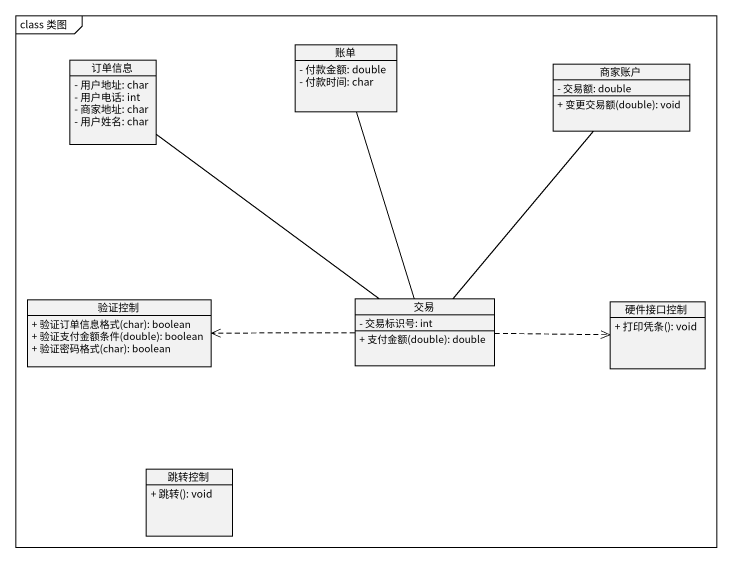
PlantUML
@startuml
mainframe class 类图
hide circle
hide empty members
skinparam classAttributeIconSize 0
class 订单信息 {
  - 用户地址: char
  - 用户电话: int
  - 商家地址: char
  - 用户姓名: char
}
class 账单 {
  - 付款金额: double
  - 付款时间: char
}
class 商家账户 {
  - 交易额: double
  + 变更交易额(double): void
}
class 验证控制 {
  + 验证订单信息格式(char): boolean
  + 验证支付金额条件(double): boolean
  + 验证密码格式(char): boolean
}
class 交易 {
  - 交易标识号: int
  + 支付金额(double): double
}
class 硬件接口控制 {
  + 打印凭条(): void
}
class 跳转控制 {
  + 跳转(): void
}
订单信息 -- 交易
交易 -up- 账单
交易 -up- 商家账户
交易 .left.> 验证控制
交易 .right.> 硬件接口控制
@enduml
